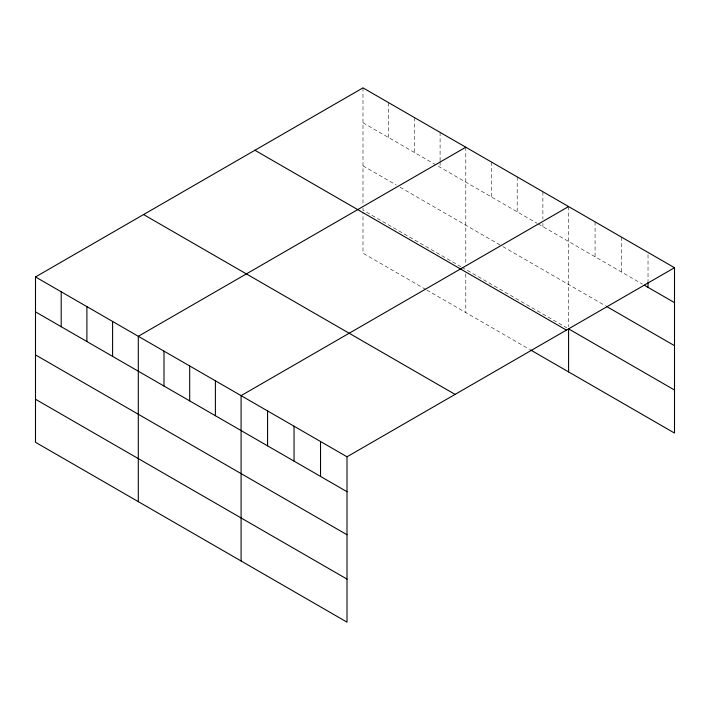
<?xml version="1.0" encoding="UTF-8"?>
<svg xmlns="http://www.w3.org/2000/svg" width="710" height="710" viewBox="0 0 710 710"><rect width="100%" height="100%" fill="white"/><g stroke="black" fill="none" stroke-linecap="round" stroke-linejoin="round"><path stroke-width="0.53" stroke-dasharray="3.55 2.66" d="M362.996 87.871L362.996 204.622M362.996 122.786L537.177 223.348M538.127 223.898L642.346 284.071M362.996 165.829L396.313 185.061M400.12 187.254L501.961 246.059M502.911 246.61L605.47 305.815M461.03 266.774L362.996 210.169L362.996 205.731M461.988 267.324L566.686 327.772M425.814 289.476L362.996 253.204L362.996 212.317M426.772 290.026L529.562 349.373M648.026 254.606L648.026 280.796M621.543 237.14L621.543 272.054M595.069 221.857L595.069 256.772M568.586 206.566L568.586 326.653M542.893 191.727L542.893 219.008M542.893 223.375L542.893 226.65M517.191 176.896L517.191 211.811M491.489 162.057L491.489 196.972M465.796 147.218L465.796 263.978M465.796 273.82L465.796 312.56M440.093 132.379L440.093 160.753M440.093 161.845L440.093 167.294M414.392 117.54L414.392 152.464M388.698 102.71L388.698 137.625"/><path stroke-width="1.06" d="M674.5 267.714L347.004 456.796L347.004 622.129L35.5 442.286L35.5 276.944L362.996 87.871L674.5 267.714L674.5 433.056L530.512 349.923M465.796 147.218L138.299 336.3L138.299 501.633M568.586 206.566L241.089 395.647L241.089 560.98M644.236 285.163L674.5 302.629M606.411 306.365L674.5 345.672M674.5 390.012L568.586 328.863L568.586 371.907M254.925 150.263L566.429 330.106M143.571 214.553L455.074 394.396M35.5 276.944L347.004 456.796M35.5 311.867L347.004 491.71M35.5 354.902L347.004 534.745M35.5 399.251L347.004 579.094M648.026 281.888L648.026 287.346M320.529 441.505L320.529 476.419M294.046 426.222L294.046 461.136M267.572 410.93L267.572 445.853M215.396 380.808L215.396 415.723M189.694 365.969L189.694 400.884M163.992 351.13L163.992 386.054M112.597 321.461L112.597 356.376M86.895 306.622L86.895 341.537M61.202 291.783L61.202 326.698"/></g></svg>
